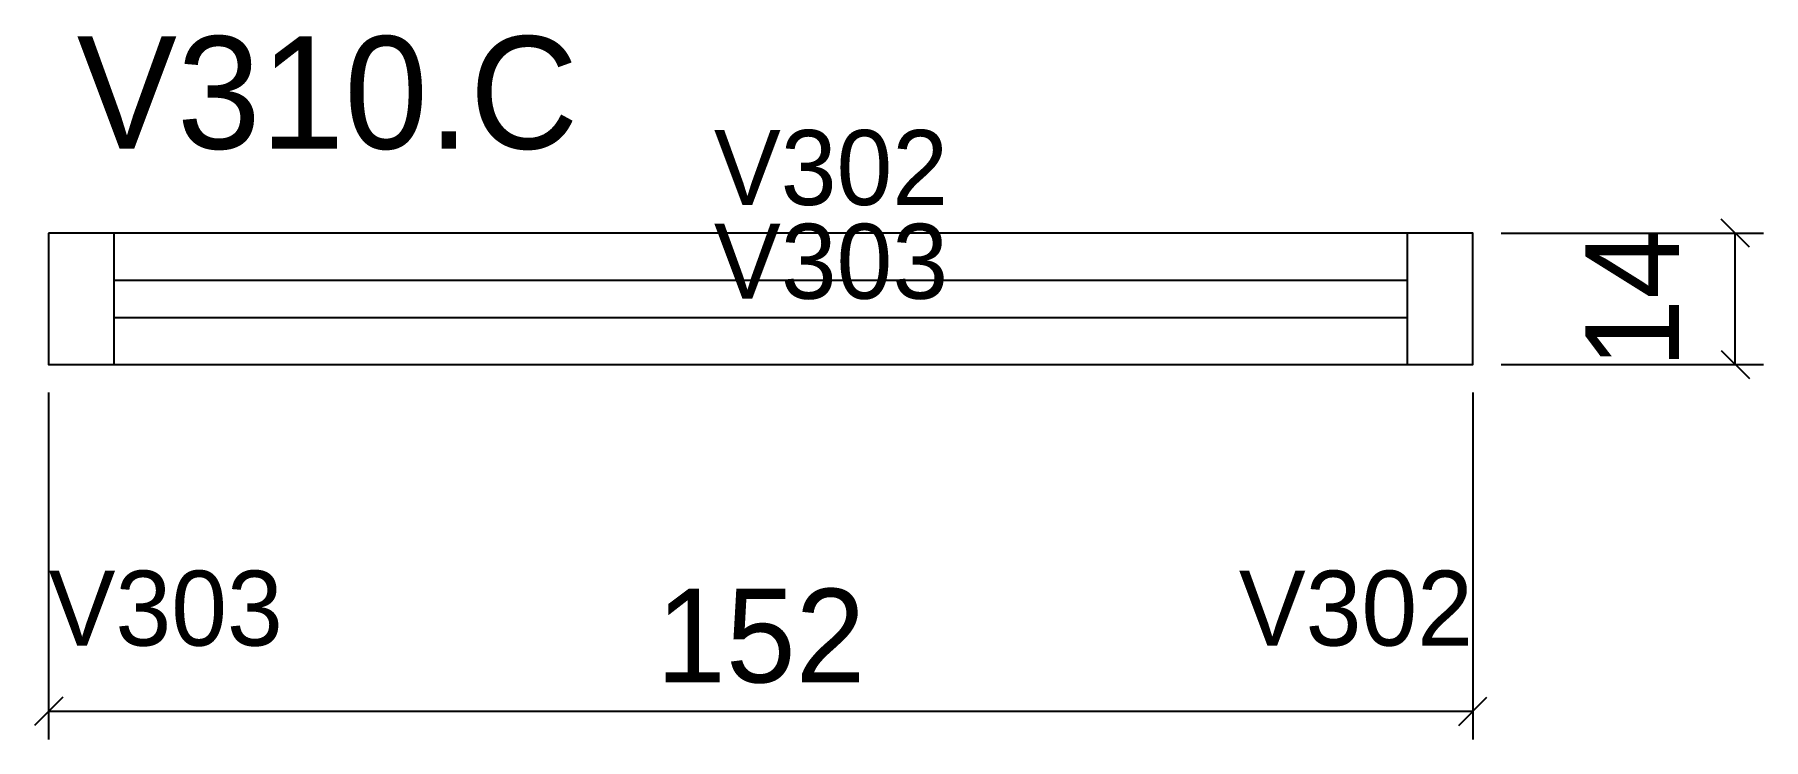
# Model space of a CAD drawing. Extents: x -10500 to 183, y -54 to 21.
# Drawn here: x -1.5 to 183, y -54 to 21.2 of the extents above; entities outside this region: 2.
import ezdxf
from ezdxf.enums import TextEntityAlignment as Align

# ---------------------------------------------------------------- set-up
doc = ezdxf.new("R2010")
doc.units = 0
for name, color, linetype in [('5', 5, 'Continuous'), ('COTA', 241, 'Continuous'), ('NOMENCLATURA', 7, 'Continuous'), ('Painéis', 200, 'Continuous'), ('SARR_2.2x7', 40, 'Continuous'), ('SARR_EDITAR', 141, 'Continuous')]:
    doc.layers.add(name, color=color, linetype=linetype)
doc.dimstyles.new('PAINEL', dxfattribs={"dimtxt": 10, "dimasz": 3, "dimexe": 3, "dimexo": 3, "dimgap": 3, "dimtad": 1, "dimblk": 'OBLIQUE', "dimblk1": 'OBLIQUE', "dimcen": 2.5, "dimclrd": 4, "dimclre": 4, "dimclrt": 240, "dimazin": 3, "dimtfac": 1, "dimtmove": 0, "dimatfit": 3})

# ---------------------------------------------------------------- blocks, each defined once
blk = doc.blocks.new('_OBLIQUE')
at = {"color": 0, "linetype": 'BYBLOCK'}
blk.add_line((-0.5, -0.5), (0.5, 0.5), dxfattribs=at)

msp = doc.modelspace()

# ---------------------------------------------------------------- linework, layer by layer
msp.add_line((-9500, 0), (-9490, 0))
at = {"layer": 'Painéis'}
msp.add_lwpolyline([(0, 0), (0, -14), (152, -14), (152, 0), (0, 0)], close=True, dxfattribs=at)
at = {"layer": 'SARR_2.2x7'}
for p, q in [((7, -14), (7, 0)), ((145, -14), (145, 0)), ((7, -5), (145, -5)), ((7, -9), (145, -9))]:
    msp.add_line(p, q, dxfattribs=at)
at = {"layer": 'SARR_EDITAR'}
msp.add_line((-10500, 0), (-10490, 0), dxfattribs=at)

# ---------------------------------------------------------------- texts
at = {"layer": '5'}
for s, p in [('V302', (71, 3)), ('V303', (71, -7)), ('V303', (0, -44))]:
    msp.add_text(s, height=8, dxfattribs=at).set_placement(p)
msp.add_text('V302', height=8, dxfattribs=at).set_placement((152, -44), align=Align.RIGHT)
at = {"layer": 'NOMENCLATURA'}
msp.add_text('V310.C', height=12, dxfattribs=at).set_placement((3, 9))

# ---------------------------------------------------------------- dimensions: what is measured, and where the dimension line sits
at = {"layer": 'COTA'}
msp.add_linear_dim(base=(180, -14), p1=(152, -14), p2=(152, 0), angle=90, dimstyle='PAINEL', dxfattribs=at).render()
msp.add_linear_dim(base=(0, -51), p1=(0, -14), p2=(152, -14), dimstyle='PAINEL', dxfattribs=at).render()

doc.saveas('drawing.dxf')
